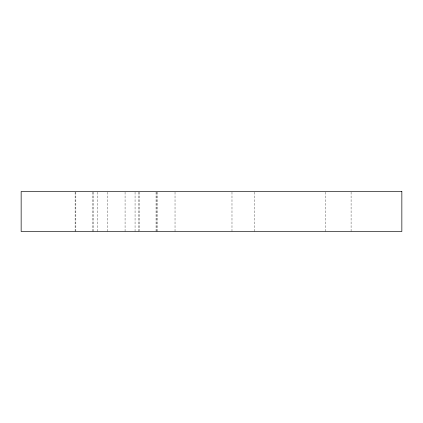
<?xml version="1.0" encoding="UTF-8"?>
<svg xmlns="http://www.w3.org/2000/svg" width="423" height="423" viewBox="0 0 423 423"><rect width="100%" height="100%" fill="white"/><g stroke="black" fill="none" stroke-linecap="round" stroke-linejoin="round"><path stroke-width="0.32" stroke-dasharray="2.12 1.59" d="M351.09 192.169L351.09 231.487M325.71 192.169L325.71 231.487M254.466 192.169L254.466 231.487M231.984 192.169L231.984 231.487M175.027 192.169L175.027 231.487M157.541 192.169L157.541 231.487M156.796 192.169L156.796 231.487M156.045 192.169L156.045 231.487M139.304 192.169L139.304 230.831M138.559 192.169L138.559 231.487M135.059 192.169L135.059 231.487M125.071 192.169L125.071 231.487M107.579 192.169L107.579 231.487M97.591 192.169L97.591 231.487M93.346 192.169L93.346 231.487M92.595 192.169L92.595 231.487M75.854 192.169L75.854 231.487M75.109 192.169L75.109 231.487"/><path stroke-width="0.63" d="M401.85 191.513L21.15 191.513L21.15 231.487L401.85 231.487L401.85 191.513"/></g></svg>
